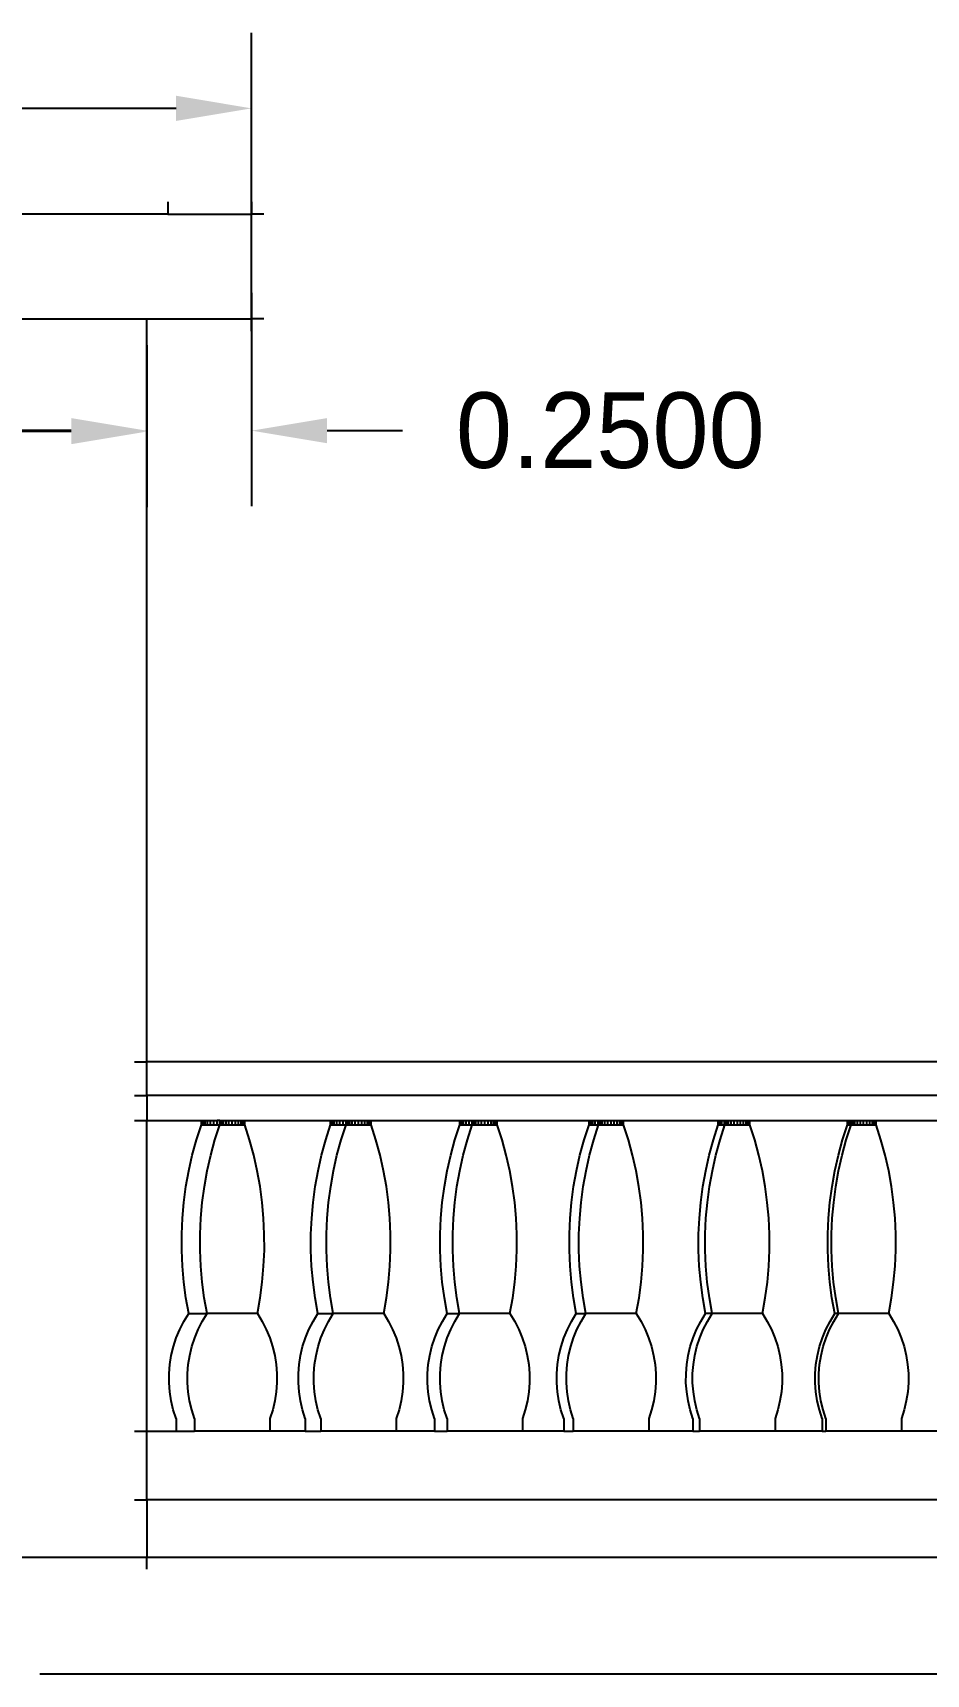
# Model space of a CAD drawing. Header units: metres. Extents: x -5.6 to 5, y -5.6 to 5.4.
# Drawn here: x 0.603 to 2.733, y 1.496 to 5.407 of the extents above; entities that cross this region are included whole.
import ezdxf

# ---------------------------------------------------------------- set-up
doc = ezdxf.new("R2010")
doc.units = ezdxf.units.M

msp = doc.modelspace()

# ---------------------------------------------------------------- linework, layer by layer
for p, q in [((1.125, 4.9125), (1.125, 5.4068)), ((0.945, 5.2268), (-1.34, 5.2268)), ((0.925, 4.975), (-4.625, 4.975)), ((0.925, 5.0042), (0.925, 4.975)), ((0.925, 4.975), (1.125, 4.975)), ((1.125, 5.0042), (1.125, 4.975)), ((1.1542, 4.975), (1.125, 4.975)), ((1.125, 4.725), (1.125, 4.975)), ((1.125, 4.7875), (1.125, 4.2788)), ((-4.575, 4.725), (0.875, 4.725)), ((0.875, 4.725), (1.125, 4.725)), ((0.875, 2.955), (0.875, 4.725)), ((1.1542, 4.725), (1.125, 4.725)), ((1.125, 4.6958), (1.125, 4.725)), ((0.875, 4.6625), (0.875, 4.2788)), ((0.695, 4.4588), (0.515, 4.4588)), ((0.875, 4.4625), (0.875, 4.2766)), ((1.305, 4.4588), (1.485, 4.4588)), ((0.695, 4.4566), (-1.34, 4.4566)), ((0.8458, 2.955), (0.875, 2.955)), ((4.285, 2.955), (0.875, 2.955)), ((0.875, 2.875), (0.875, 2.955)), ((0.8458, 2.875), (0.875, 2.875)), ((4.435, 2.875), (0.875, 2.875)), ((0.875, 2.875), (0.875, 2.815)), ((0.8458, 2.815), (0.875, 2.815)), ((0.875, 2.815), (1.0053, 2.815)), ((0.875, 2.075), (0.875, 2.815)), ((0.9937, 2.7688), (1.0053, 2.805)), ((1.0053, 2.815), (1.0063, 2.815)), ((1.0053, 2.805), (1.0053, 2.815)), ((1.0053, 2.805), (1.0063, 2.805)), ((1.0063, 2.815), (1.0092, 2.815)), ((1.0063, 2.805), (1.0063, 2.815)), ((1.0063, 2.805), (1.0092, 2.805)), ((1.0092, 2.815), (1.014, 2.815)), ((1.0092, 2.805), (1.0092, 2.815)), ((1.0092, 2.805), (1.014, 2.805)), ((1.014, 2.815), (1.0201, 2.815)), ((1.014, 2.805), (1.014, 2.815)), ((1.014, 2.805), (1.0201, 2.805)), ((1.0201, 2.805), (1.0201, 2.815)), ((1.0201, 2.815), (1.0273, 2.815)), ((1.0201, 2.805), (1.0273, 2.805)), ((1.0273, 2.815), (1.035, 2.815)), ((1.0273, 2.805), (1.0273, 2.815)), ((1.0273, 2.805), (1.035, 2.805)), ((1.035, 2.815), (1.0427, 2.815)), ((1.035, 2.805), (1.035, 2.815)), ((1.035, 2.805), (1.0427, 2.805)), ((1.0375, 2.7688), (1.0491, 2.805)), ((1.0427, 2.805), (1.0427, 2.815)), ((1.0491, 2.815), (1.0427, 2.815)), ((1.0427, 2.805), (1.0491, 2.805)), ((1.0491, 2.815), (1.0501, 2.815)), ((1.0491, 2.805), (1.0491, 2.815)), ((1.0491, 2.805), (1.0501, 2.805)), ((1.0501, 2.815), (1.0531, 2.815)), ((1.0501, 2.805), (1.0501, 2.815)), ((1.0501, 2.805), (1.0531, 2.805)), ((1.0531, 2.815), (1.0578, 2.815)), ((1.0531, 2.805), (1.0531, 2.815)), ((1.0531, 2.805), (1.0578, 2.805)), ((1.0578, 2.815), (1.064, 2.815)), ((1.0578, 2.805), (1.0578, 2.815)), ((1.0578, 2.805), (1.064, 2.805)), ((1.064, 2.815), (1.0711, 2.815)), ((1.064, 2.805), (1.064, 2.815)), ((1.064, 2.805), (1.0711, 2.805)), ((1.0711, 2.815), (1.0788, 2.815)), ((1.0711, 2.805), (1.0711, 2.815)), ((1.0711, 2.805), (1.0788, 2.805)), ((1.0788, 2.815), (1.0865, 2.815)), ((1.0788, 2.805), (1.0788, 2.815)), ((1.0788, 2.805), (1.0865, 2.805)), ((1.0865, 2.815), (1.0937, 2.815)), ((1.0865, 2.805), (1.0865, 2.815)), ((1.0865, 2.805), (1.0937, 2.805)), ((1.0937, 2.815), (1.0999, 2.815)), ((1.0937, 2.805), (1.0937, 2.815)), ((1.0937, 2.805), (1.0999, 2.805)), ((1.0999, 2.815), (1.1046, 2.815)), ((1.0999, 2.805), (1.0999, 2.815)), ((1.0999, 2.805), (1.1046, 2.805)), ((1.1046, 2.815), (1.1075, 2.815)), ((1.1046, 2.805), (1.1046, 2.815)), ((1.1046, 2.805), (1.1075, 2.805)), ((1.1075, 2.815), (1.1086, 2.815)), ((1.1075, 2.805), (1.1075, 2.815)), ((1.1075, 2.805), (1.1086, 2.805)), ((1.1086, 2.805), (1.1086, 2.815)), ((1.1086, 2.815), (1.3133, 2.815)), ((1.1201, 2.7688), (1.1086, 2.805)), ((1.3017, 2.7688), (1.3133, 2.805)), ((1.3133, 2.815), (1.3143, 2.815)), ((1.3133, 2.805), (1.3133, 2.815)), ((1.3133, 2.805), (1.3143, 2.805)), ((1.3143, 2.815), (1.3172, 2.815)), ((1.3143, 2.805), (1.3143, 2.815)), ((1.3143, 2.805), (1.3172, 2.805)), ((1.3172, 2.815), (1.322, 2.815)), ((1.3172, 2.805), (1.3172, 2.815)), ((1.3172, 2.805), (1.322, 2.805)), ((1.322, 2.815), (1.3281, 2.815)), ((1.322, 2.805), (1.322, 2.815)), ((1.322, 2.805), (1.3281, 2.805)), ((1.3281, 2.805), (1.3281, 2.815)), ((1.3281, 2.815), (1.3353, 2.815)), ((1.3281, 2.805), (1.3353, 2.805)), ((1.3353, 2.815), (1.343, 2.815)), ((1.3353, 2.805), (1.3353, 2.815)), ((1.3353, 2.805), (1.343, 2.805)), ((1.3385, 2.7688), (1.3501, 2.805)), ((1.343, 2.815), (1.3501, 2.815)), ((1.343, 2.805), (1.343, 2.815)), ((1.343, 2.805), (1.3501, 2.805)), ((1.3501, 2.815), (1.3511, 2.815)), ((1.3501, 2.805), (1.3501, 2.815)), ((1.3501, 2.805), (1.3511, 2.805)), ((1.3511, 2.815), (1.3541, 2.815)), ((1.3511, 2.805), (1.3511, 2.815)), ((1.3511, 2.805), (1.3541, 2.805)), ((1.3541, 2.815), (1.3588, 2.815)), ((1.3541, 2.805), (1.3541, 2.815)), ((1.3541, 2.805), (1.3588, 2.805)), ((1.3588, 2.815), (1.365, 2.815)), ((1.3588, 2.805), (1.3588, 2.815)), ((1.3588, 2.805), (1.365, 2.805)), ((1.365, 2.815), (1.3721, 2.815)), ((1.365, 2.805), (1.365, 2.815)), ((1.365, 2.805), (1.3721, 2.805)), ((1.3721, 2.815), (1.3798, 2.815)), ((1.3721, 2.805), (1.3721, 2.815)), ((1.3721, 2.805), (1.3798, 2.805)), ((1.3798, 2.815), (1.3875, 2.815)), ((1.3798, 2.805), (1.3798, 2.815)), ((1.3798, 2.805), (1.3875, 2.805)), ((1.3875, 2.815), (1.3947, 2.815)), ((1.3875, 2.805), (1.3875, 2.815)), ((1.3875, 2.805), (1.3947, 2.805)), ((1.3947, 2.815), (1.4009, 2.815)), ((1.3947, 2.805), (1.3947, 2.815)), ((1.3947, 2.805), (1.4009, 2.805)), ((1.4009, 2.815), (1.4056, 2.815)), ((1.4009, 2.805), (1.4009, 2.815)), ((1.4009, 2.805), (1.4056, 2.805)), ((1.4056, 2.815), (1.4085, 2.815)), ((1.4056, 2.805), (1.4056, 2.815)), ((1.4056, 2.805), (1.4085, 2.805)), ((1.4085, 2.815), (1.4096, 2.815)), ((1.4085, 2.805), (1.4085, 2.815)), ((1.4085, 2.805), (1.4096, 2.805)), ((1.4096, 2.805), (1.4096, 2.815)), ((1.4096, 2.815), (1.6213, 2.815)), ((1.4211, 2.7688), (1.4096, 2.805)), ((1.6097, 2.7688), (1.6213, 2.805)), ((1.6213, 2.815), (1.6223, 2.815)), ((1.6213, 2.805), (1.6213, 2.815)), ((1.6213, 2.805), (1.6223, 2.805)), ((1.6223, 2.815), (1.6252, 2.815)), ((1.6223, 2.805), (1.6223, 2.815)), ((1.6223, 2.805), (1.6252, 2.805)), ((1.6252, 2.815), (1.63, 2.815)), ((1.6252, 2.805), (1.6252, 2.815)), ((1.6252, 2.805), (1.63, 2.805)), ((1.63, 2.815), (1.6361, 2.815)), ((1.63, 2.805), (1.63, 2.815)), ((1.63, 2.805), (1.6361, 2.805)), ((1.6361, 2.805), (1.6361, 2.815)), ((1.6361, 2.815), (1.6433, 2.815)), ((1.6361, 2.805), (1.6433, 2.805)), ((1.6395, 2.7688), (1.6511, 2.805)), ((1.6433, 2.815), (1.651, 2.815)), ((1.6433, 2.805), (1.6433, 2.815)), ((1.6433, 2.805), (1.651, 2.805)), ((1.651, 2.815), (1.6511, 2.815)), ((1.651, 2.805), (1.651, 2.815)), ((1.651, 2.805), (1.6511, 2.805)), ((1.6511, 2.815), (1.6521, 2.815)), ((1.6511, 2.805), (1.6511, 2.815)), ((1.6511, 2.805), (1.6521, 2.805)), ((1.6521, 2.815), (1.6551, 2.815)), ((1.6521, 2.805), (1.6521, 2.815)), ((1.6521, 2.805), (1.6551, 2.805)), ((1.6551, 2.815), (1.6598, 2.815)), ((1.6551, 2.805), (1.6551, 2.815)), ((1.6551, 2.805), (1.6598, 2.805)), ((1.6598, 2.815), (1.666, 2.815)), ((1.6598, 2.805), (1.6598, 2.815)), ((1.6598, 2.805), (1.666, 2.805)), ((1.666, 2.815), (1.6731, 2.815)), ((1.666, 2.805), (1.666, 2.815)), ((1.666, 2.805), (1.6731, 2.805)), ((1.6731, 2.815), (1.6808, 2.815)), ((1.6731, 2.805), (1.6731, 2.815)), ((1.6731, 2.805), (1.6808, 2.805)), ((1.6808, 2.815), (1.6885, 2.815)), ((1.6808, 2.805), (1.6808, 2.815)), ((1.6808, 2.805), (1.6885, 2.805)), ((1.6885, 2.815), (1.6957, 2.815)), ((1.6885, 2.805), (1.6885, 2.815)), ((1.6885, 2.805), (1.6957, 2.805)), ((1.6957, 2.815), (1.7019, 2.815)), ((1.6957, 2.805), (1.6957, 2.815)), ((1.6957, 2.805), (1.7019, 2.805)), ((1.7019, 2.815), (1.7066, 2.815)), ((1.7019, 2.805), (1.7019, 2.815)), ((1.7019, 2.805), (1.7066, 2.805)), ((1.7066, 2.815), (1.7095, 2.815)), ((1.7066, 2.805), (1.7066, 2.815)), ((1.7066, 2.805), (1.7095, 2.805)), ((1.7095, 2.815), (1.7106, 2.815)), ((1.7095, 2.805), (1.7095, 2.815)), ((1.7095, 2.805), (1.7106, 2.805)), ((1.7106, 2.805), (1.7106, 2.815)), ((1.7106, 2.815), (1.9293, 2.815)), ((1.7221, 2.7688), (1.7106, 2.805)), ((1.9177, 2.7688), (1.9293, 2.805)), ((1.9293, 2.815), (1.9303, 2.815)), ((1.9293, 2.805), (1.9293, 2.815)), ((1.9293, 2.805), (1.9303, 2.805)), ((1.9303, 2.815), (1.9332, 2.815)), ((1.9303, 2.805), (1.9303, 2.815)), ((1.9303, 2.805), (1.9332, 2.805)), ((1.9332, 2.815), (1.938, 2.815)), ((1.9332, 2.805), (1.9332, 2.815)), ((1.9332, 2.805), (1.938, 2.805)), ((1.938, 2.815), (1.9441, 2.815)), ((1.938, 2.805), (1.938, 2.815)), ((1.938, 2.805), (1.9441, 2.805)), ((1.9405, 2.7688), (1.9521, 2.805)), ((1.9441, 2.805), (1.9441, 2.815)), ((1.9441, 2.815), (1.9513, 2.815)), ((1.9441, 2.805), (1.9513, 2.805)), ((1.9513, 2.815), (1.9521, 2.815)), ((1.9513, 2.805), (1.9513, 2.815)), ((1.9513, 2.805), (1.9521, 2.805)), ((1.9521, 2.815), (1.9531, 2.815)), ((1.9521, 2.805), (1.9521, 2.815)), ((1.9521, 2.805), (1.9531, 2.805)), ((1.9531, 2.815), (1.9561, 2.815)), ((1.9531, 2.805), (1.9531, 2.815)), ((1.9531, 2.805), (1.9561, 2.805)), ((1.9561, 2.815), (1.9608, 2.815)), ((1.9561, 2.805), (1.9561, 2.815)), ((1.9561, 2.805), (1.9608, 2.805)), ((1.9608, 2.815), (1.967, 2.815)), ((1.9608, 2.805), (1.9608, 2.815)), ((1.9608, 2.805), (1.967, 2.805)), ((1.967, 2.815), (1.9741, 2.815)), ((1.967, 2.805), (1.967, 2.815)), ((1.967, 2.805), (1.9741, 2.805)), ((1.9741, 2.815), (1.9818, 2.815)), ((1.9741, 2.805), (1.9741, 2.815)), ((1.9741, 2.805), (1.9818, 2.805)), ((1.9818, 2.815), (1.9895, 2.815)), ((1.9818, 2.805), (1.9818, 2.815)), ((1.9818, 2.805), (1.9895, 2.805)), ((1.9895, 2.815), (1.9967, 2.815)), ((1.9895, 2.805), (1.9895, 2.815)), ((1.9895, 2.805), (1.9967, 2.805)), ((1.9967, 2.815), (2.0029, 2.815)), ((1.9967, 2.805), (1.9967, 2.815)), ((1.9967, 2.805), (2.0029, 2.805)), ((2.0029, 2.815), (2.0076, 2.815)), ((2.0029, 2.805), (2.0029, 2.815)), ((2.0029, 2.805), (2.0076, 2.805)), ((2.0076, 2.815), (2.0105, 2.815)), ((2.0076, 2.805), (2.0076, 2.815)), ((2.0076, 2.805), (2.0105, 2.805)), ((2.0105, 2.815), (2.0116, 2.815)), ((2.0105, 2.805), (2.0105, 2.815)), ((2.0105, 2.805), (2.0116, 2.805)), ((2.0116, 2.805), (2.0116, 2.815)), ((2.0116, 2.815), (2.2373, 2.815)), ((2.0231, 2.7688), (2.0116, 2.805)), ((2.2257, 2.7688), (2.2373, 2.805)), ((2.2373, 2.815), (2.2383, 2.815)), ((2.2373, 2.805), (2.2373, 2.815)), ((2.2373, 2.805), (2.2383, 2.805)), ((2.2383, 2.815), (2.2412, 2.815)), ((2.2383, 2.805), (2.2383, 2.815)), ((2.2383, 2.805), (2.2412, 2.805)), ((2.2412, 2.815), (2.246, 2.815)), ((2.2412, 2.805), (2.2412, 2.815)), ((2.2412, 2.805), (2.246, 2.805)), ((2.2415, 2.7688), (2.2531, 2.805)), ((2.246, 2.815), (2.2521, 2.815)), ((2.246, 2.805), (2.246, 2.815)), ((2.246, 2.805), (2.2521, 2.805)), ((2.2521, 2.815), (2.2531, 2.815)), ((2.2521, 2.805), (2.2521, 2.815)), ((2.2521, 2.805), (2.2531, 2.805)), ((2.2531, 2.815), (2.2541, 2.815)), ((2.2531, 2.805), (2.2531, 2.815)), ((2.2531, 2.805), (2.2541, 2.805)), ((2.2541, 2.815), (2.2571, 2.815)), ((2.2541, 2.805), (2.2541, 2.815)), ((2.2541, 2.805), (2.2571, 2.805)), ((2.2571, 2.815), (2.2618, 2.815)), ((2.2571, 2.805), (2.2571, 2.815)), ((2.2571, 2.805), (2.2618, 2.805)), ((2.2618, 2.815), (2.268, 2.815)), ((2.2618, 2.805), (2.2618, 2.815)), ((2.2618, 2.805), (2.268, 2.805)), ((2.268, 2.815), (2.2751, 2.815)), ((2.268, 2.805), (2.268, 2.815)), ((2.268, 2.805), (2.2751, 2.805)), ((2.2751, 2.815), (2.2828, 2.815)), ((2.2751, 2.805), (2.2751, 2.815)), ((2.2751, 2.805), (2.2828, 2.805)), ((2.2828, 2.815), (2.2905, 2.815)), ((2.2828, 2.805), (2.2828, 2.815)), ((2.2828, 2.805), (2.2905, 2.805)), ((2.2905, 2.815), (2.2977, 2.815)), ((2.2905, 2.805), (2.2905, 2.815)), ((2.2905, 2.805), (2.2977, 2.805)), ((2.2977, 2.815), (2.3039, 2.815)), ((2.2977, 2.805), (2.2977, 2.815)), ((2.2977, 2.805), (2.3039, 2.805)), ((2.3039, 2.815), (2.3086, 2.815)), ((2.3039, 2.805), (2.3039, 2.815)), ((2.3039, 2.805), (2.3086, 2.805)), ((2.3086, 2.815), (2.3115, 2.815)), ((2.3086, 2.805), (2.3086, 2.815)), ((2.3086, 2.805), (2.3115, 2.805)), ((2.3115, 2.815), (2.3126, 2.815)), ((2.3115, 2.805), (2.3115, 2.815)), ((2.3115, 2.805), (2.3126, 2.805)), ((2.3126, 2.805), (2.3126, 2.815)), ((2.3126, 2.815), (2.5453, 2.815)), ((2.3241, 2.7688), (2.3126, 2.805)), ((2.5337, 2.7688), (2.5453, 2.805)), ((2.5425, 2.7688), (2.5541, 2.805)), ((2.5453, 2.815), (2.5463, 2.815)), ((2.5453, 2.805), (2.5453, 2.815)), ((2.5453, 2.805), (2.5463, 2.805)), ((2.5463, 2.815), (2.5492, 2.815)), ((2.5463, 2.805), (2.5463, 2.815)), ((2.5463, 2.805), (2.5492, 2.805)), ((2.5492, 2.815), (2.554, 2.815)), ((2.5492, 2.805), (2.5492, 2.815)), ((2.5492, 2.805), (2.554, 2.805)), ((2.554, 2.815), (2.5541, 2.815)), ((2.554, 2.805), (2.554, 2.815)), ((2.554, 2.805), (2.5541, 2.805)), ((2.5541, 2.815), (2.5551, 2.815)), ((2.5541, 2.805), (2.5541, 2.815)), ((2.5541, 2.805), (2.5551, 2.805)), ((2.5551, 2.815), (2.5581, 2.815)), ((2.5551, 2.805), (2.5551, 2.815)), ((2.5551, 2.805), (2.5581, 2.805)), ((2.5581, 2.815), (2.5628, 2.815)), ((2.5581, 2.805), (2.5581, 2.815)), ((2.5581, 2.805), (2.5628, 2.805)), ((2.5628, 2.815), (2.569, 2.815)), ((2.5628, 2.805), (2.5628, 2.815)), ((2.5628, 2.805), (2.569, 2.805)), ((2.569, 2.815), (2.5761, 2.815)), ((2.569, 2.805), (2.569, 2.815)), ((2.569, 2.805), (2.5761, 2.805)), ((2.5761, 2.815), (2.5838, 2.815)), ((2.5761, 2.805), (2.5761, 2.815)), ((2.5761, 2.805), (2.5838, 2.805)), ((2.5838, 2.815), (2.5915, 2.815)), ((2.5838, 2.805), (2.5838, 2.815)), ((2.5838, 2.805), (2.5915, 2.805)), ((2.5915, 2.815), (2.5987, 2.815)), ((2.5915, 2.805), (2.5915, 2.815)), ((2.5915, 2.805), (2.5987, 2.805)), ((2.5987, 2.815), (2.6049, 2.815)), ((2.5987, 2.805), (2.5987, 2.815)), ((2.5987, 2.805), (2.6049, 2.805)), ((2.6049, 2.815), (2.6096, 2.815)), ((2.6049, 2.805), (2.6049, 2.815)), ((2.6049, 2.805), (2.6096, 2.805)), ((2.6096, 2.815), (2.6125, 2.815)), ((2.6096, 2.805), (2.6096, 2.815)), ((2.6096, 2.805), (2.6125, 2.805)), ((2.6125, 2.815), (2.6136, 2.815)), ((2.6125, 2.805), (2.6125, 2.815)), ((2.6125, 2.805), (2.6136, 2.805)), ((2.6136, 2.805), (2.6136, 2.815)), ((2.6136, 2.815), (2.8533, 2.815)), ((2.6251, 2.7688), (2.6136, 2.805)), ((0.9837, 2.7321), (0.9937, 2.7688)), ((1.0275, 2.7321), (1.0375, 2.7688)), ((1.1301, 2.7321), (1.1201, 2.7688)), ((1.2917, 2.7321), (1.3017, 2.7688)), ((1.3285, 2.7321), (1.3385, 2.7688)), ((1.4311, 2.7321), (1.4211, 2.7688)), ((1.5997, 2.7321), (1.6097, 2.7688)), ((1.6295, 2.7321), (1.6395, 2.7688)), ((1.7321, 2.7321), (1.7221, 2.7688)), ((1.9077, 2.7321), (1.9177, 2.7688)), ((1.9305, 2.7321), (1.9405, 2.7688)), ((2.0331, 2.7321), (2.0231, 2.7688)), ((2.2157, 2.7321), (2.2257, 2.7688)), ((2.2315, 2.7321), (2.2415, 2.7688)), ((2.3341, 2.7321), (2.3241, 2.7688)), ((2.5237, 2.7321), (2.5337, 2.7688)), ((2.5325, 2.7321), (2.5425, 2.7688)), ((2.6351, 2.7321), (2.6251, 2.7688)), ((0.9753, 2.695), (0.9837, 2.7321)), ((1.0192, 2.695), (1.0275, 2.7321)), ((1.1385, 2.695), (1.1301, 2.7321)), ((1.2833, 2.695), (1.2917, 2.7321)), ((1.3202, 2.695), (1.3285, 2.7321)), ((1.4395, 2.695), (1.4311, 2.7321)), ((1.5913, 2.695), (1.5997, 2.7321)), ((1.6212, 2.695), (1.6295, 2.7321)), ((1.7405, 2.695), (1.7321, 2.7321)), ((1.8993, 2.695), (1.9077, 2.7321)), ((1.9222, 2.695), (1.9305, 2.7321)), ((2.0415, 2.695), (2.0331, 2.7321)), ((2.2073, 2.695), (2.2157, 2.7321)), ((2.2232, 2.695), (2.2315, 2.7321)), ((2.3425, 2.695), (2.3341, 2.7321)), ((2.5153, 2.695), (2.5237, 2.7321)), ((2.5242, 2.695), (2.5325, 2.7321)), ((2.6435, 2.695), (2.6351, 2.7321)), ((0.9686, 2.6576), (0.9753, 2.695)), ((1.0125, 2.6576), (1.0192, 2.695)), ((1.1452, 2.6576), (1.1385, 2.695)), ((1.2766, 2.6576), (1.2833, 2.695)), ((1.3135, 2.6576), (1.3202, 2.695)), ((1.4462, 2.6576), (1.4395, 2.695)), ((1.5846, 2.6576), (1.5913, 2.695)), ((1.6145, 2.6576), (1.6212, 2.695)), ((1.7472, 2.6576), (1.7405, 2.695)), ((1.8926, 2.6576), (1.8993, 2.695)), ((1.9155, 2.6576), (1.9222, 2.695)), ((2.0482, 2.6576), (2.0415, 2.695)), ((2.2006, 2.6576), (2.2073, 2.695)), ((2.2165, 2.6576), (2.2232, 2.695)), ((2.3492, 2.6576), (2.3425, 2.695)), ((2.5086, 2.6576), (2.5153, 2.695)), ((2.5175, 2.6576), (2.5242, 2.695)), ((2.6502, 2.6576), (2.6435, 2.695)), ((0.9636, 2.6199), (0.9686, 2.6576)), ((1.0074, 2.6199), (1.0125, 2.6576)), ((1.1502, 2.6199), (1.1452, 2.6576)), ((1.2716, 2.6199), (1.2766, 2.6576)), ((1.3084, 2.6199), (1.3135, 2.6576)), ((1.4512, 2.6199), (1.4462, 2.6576)), ((1.5796, 2.6199), (1.5846, 2.6576)), ((1.6094, 2.6199), (1.6145, 2.6576)), ((1.7522, 2.6199), (1.7472, 2.6576)), ((1.8876, 2.6199), (1.8926, 2.6576)), ((1.9104, 2.6199), (1.9155, 2.6576)), ((2.0532, 2.6199), (2.0482, 2.6576)), ((2.1956, 2.6199), (2.2006, 2.6576)), ((2.2114, 2.6199), (2.2165, 2.6576)), ((2.3542, 2.6199), (2.3492, 2.6576)), ((2.5036, 2.6199), (2.5086, 2.6576)), ((2.5124, 2.6199), (2.5175, 2.6576)), ((2.6552, 2.6199), (2.6502, 2.6576)), ((0.9585, 2.544), (0.9602, 2.582)), ((0.9602, 2.582), (0.9636, 2.6199)), ((1.0023, 2.544), (1.004, 2.582)), ((1.004, 2.582), (1.0074, 2.6199)), ((1.1536, 2.582), (1.1502, 2.6199)), ((1.1553, 2.544), (1.1536, 2.582)), ((1.2665, 2.544), (1.2682, 2.582)), ((1.2682, 2.582), (1.2716, 2.6199)), ((1.3033, 2.544), (1.305, 2.582)), ((1.305, 2.582), (1.3084, 2.6199)), ((1.4546, 2.582), (1.4512, 2.6199)), ((1.4563, 2.544), (1.4546, 2.582)), ((1.5745, 2.544), (1.5762, 2.582)), ((1.5762, 2.582), (1.5796, 2.6199)), ((1.6043, 2.544), (1.606, 2.582)), ((1.606, 2.582), (1.6094, 2.6199)), ((1.7556, 2.582), (1.7522, 2.6199)), ((1.7573, 2.544), (1.7556, 2.582)), ((1.8825, 2.544), (1.8842, 2.582)), ((1.8842, 2.582), (1.8876, 2.6199)), ((1.9053, 2.544), (1.907, 2.582)), ((1.907, 2.582), (1.9104, 2.6199)), ((2.0566, 2.582), (2.0532, 2.6199)), ((2.0583, 2.544), (2.0566, 2.582)), ((2.1905, 2.544), (2.1922, 2.582)), ((2.1922, 2.582), (2.1956, 2.6199)), ((2.2063, 2.544), (2.208, 2.582)), ((2.208, 2.582), (2.2114, 2.6199)), ((2.3576, 2.582), (2.3542, 2.6199)), ((2.3593, 2.544), (2.3576, 2.582)), ((2.4985, 2.544), (2.5002, 2.582)), ((2.5002, 2.582), (2.5036, 2.6199)), ((2.5073, 2.544), (2.509, 2.582)), ((2.509, 2.582), (2.5124, 2.6199)), ((2.6586, 2.582), (2.6552, 2.6199)), ((2.6603, 2.544), (2.6586, 2.582)), ((0.9584, 2.506), (0.9585, 2.544)), ((1.0023, 2.506), (1.0023, 2.544)), ((1.1554, 2.506), (1.1553, 2.544)), ((1.2664, 2.506), (1.2665, 2.544)), ((1.3033, 2.506), (1.3033, 2.544)), ((1.4564, 2.506), (1.4563, 2.544)), ((1.5744, 2.506), (1.5745, 2.544)), ((1.6043, 2.506), (1.6043, 2.544)), ((1.7574, 2.506), (1.7573, 2.544)), ((1.8824, 2.506), (1.8825, 2.544)), ((1.9053, 2.506), (1.9053, 2.544)), ((2.0584, 2.506), (2.0583, 2.544)), ((2.1904, 2.506), (2.1905, 2.544)), ((2.2063, 2.506), (2.2063, 2.544)), ((2.3594, 2.506), (2.3593, 2.544)), ((2.4984, 2.506), (2.4985, 2.544)), ((2.5073, 2.506), (2.5073, 2.544)), ((2.6604, 2.506), (2.6603, 2.544)), ((0.9601, 2.468), (0.9584, 2.506)), ((1.0039, 2.468), (1.0023, 2.506)), ((1.1537, 2.468), (1.1554, 2.506)), ((1.2681, 2.468), (1.2664, 2.506)), ((1.3049, 2.468), (1.3033, 2.506)), ((1.4547, 2.468), (1.4564, 2.506)), ((1.5761, 2.468), (1.5744, 2.506)), ((1.6059, 2.468), (1.6043, 2.506)), ((1.7557, 2.468), (1.7574, 2.506)), ((1.8841, 2.468), (1.8824, 2.506)), ((1.9069, 2.468), (1.9053, 2.506)), ((2.0567, 2.468), (2.0584, 2.506)), ((2.1921, 2.468), (2.1904, 2.506)), ((2.2079, 2.468), (2.2063, 2.506)), ((2.3577, 2.468), (2.3594, 2.506)), ((2.5001, 2.468), (2.4984, 2.506)), ((2.5089, 2.468), (2.5073, 2.506)), ((2.6587, 2.468), (2.6604, 2.506)), ((0.9634, 2.4301), (0.9601, 2.468)), ((1.0072, 2.4301), (1.0039, 2.468)), ((1.1504, 2.4301), (1.1537, 2.468)), ((1.2714, 2.4301), (1.2681, 2.468)), ((1.3082, 2.4301), (1.3049, 2.468)), ((1.4514, 2.4301), (1.4547, 2.468)), ((1.5794, 2.4301), (1.5761, 2.468)), ((1.6092, 2.4301), (1.6059, 2.468)), ((1.7524, 2.4301), (1.7557, 2.468)), ((1.8874, 2.4301), (1.8841, 2.468)), ((1.9102, 2.4301), (1.9069, 2.468)), ((2.0534, 2.4301), (2.0567, 2.468)), ((2.1954, 2.4301), (2.1921, 2.468)), ((2.2112, 2.4301), (2.2079, 2.468)), ((2.3544, 2.4301), (2.3577, 2.468)), ((2.5034, 2.4301), (2.5001, 2.468)), ((2.5122, 2.4301), (2.5089, 2.468)), ((2.6554, 2.4301), (2.6587, 2.468)), ((0.9684, 2.3924), (0.9634, 2.4301)), ((1.0122, 2.3924), (1.0072, 2.4301)), ((1.1455, 2.3924), (1.1504, 2.4301)), ((1.2764, 2.3924), (1.2714, 2.4301)), ((1.3132, 2.3924), (1.3082, 2.4301)), ((1.4465, 2.3924), (1.4514, 2.4301)), ((1.5844, 2.3924), (1.5794, 2.4301)), ((1.6142, 2.3924), (1.6092, 2.4301)), ((1.7475, 2.3924), (1.7524, 2.4301)), ((1.8924, 2.3924), (1.8874, 2.4301)), ((1.9152, 2.3924), (1.9102, 2.4301)), ((2.0485, 2.3924), (2.0534, 2.4301)), ((2.2004, 2.3924), (2.1954, 2.4301)), ((2.2162, 2.3924), (2.2112, 2.4301)), ((2.3495, 2.3924), (2.3544, 2.4301)), ((2.5084, 2.3924), (2.5034, 2.4301)), ((2.5172, 2.3924), (2.5122, 2.4301)), ((2.6505, 2.3924), (2.6554, 2.4301)), ((0.975, 2.355), (0.9684, 2.3924)), ((1.0188, 2.355), (1.0122, 2.3924)), ((1.1388, 2.355), (1.1455, 2.3924)), ((1.283, 2.355), (1.2764, 2.3924)), ((1.3198, 2.355), (1.3132, 2.3924)), ((1.4398, 2.355), (1.4465, 2.3924)), ((1.591, 2.355), (1.5844, 2.3924)), ((1.6208, 2.355), (1.6142, 2.3924)), ((1.7408, 2.355), (1.7475, 2.3924)), ((1.899, 2.355), (1.8924, 2.3924)), ((1.9218, 2.355), (1.9152, 2.3924)), ((2.0418, 2.355), (2.0485, 2.3924)), ((2.207, 2.355), (2.2004, 2.3924)), ((2.2228, 2.355), (2.2162, 2.3924)), ((2.3428, 2.355), (2.3495, 2.3924)), ((2.515, 2.355), (2.5084, 2.3924)), ((2.5238, 2.355), (2.5172, 2.3924)), ((2.6438, 2.355), (2.6505, 2.3924)), ((0.9637, 2.3364), (0.975, 2.355)), ((0.975, 2.355), (1.0188, 2.355)), ((1.0075, 2.3364), (1.0188, 2.355)), ((1.1388, 2.355), (1.0188, 2.355)), ((1.1388, 2.355), (1.1502, 2.3364)), ((1.2717, 2.3364), (1.283, 2.355)), ((1.283, 2.355), (1.3198, 2.355)), ((1.3085, 2.3364), (1.3198, 2.355)), ((1.4398, 2.355), (1.3198, 2.355)), ((1.4398, 2.355), (1.4512, 2.3364)), ((1.5797, 2.3364), (1.591, 2.355)), ((1.591, 2.355), (1.6208, 2.355)), ((1.6095, 2.3364), (1.6208, 2.355)), ((1.7408, 2.355), (1.6208, 2.355)), ((1.7408, 2.355), (1.7522, 2.3364)), ((1.8877, 2.3364), (1.899, 2.355)), ((1.899, 2.355), (1.9218, 2.355)), ((1.9105, 2.3364), (1.9218, 2.355)), ((2.0418, 2.355), (1.9218, 2.355)), ((2.0418, 2.355), (2.0532, 2.3364)), ((2.1957, 2.3364), (2.207, 2.355)), ((2.2228, 2.355), (2.207, 2.355)), ((2.2115, 2.3364), (2.2228, 2.355)), ((2.3428, 2.355), (2.2228, 2.355)), ((2.3428, 2.355), (2.3542, 2.3364)), ((2.5037, 2.3364), (2.515, 2.355)), ((2.5125, 2.3364), (2.5238, 2.355)), ((2.5238, 2.355), (2.515, 2.355)), ((2.6438, 2.355), (2.5238, 2.355)), ((2.6438, 2.355), (2.6552, 2.3364)), ((0.9455, 2.2969), (0.9538, 2.317)), ((0.9538, 2.317), (0.9637, 2.3364)), ((0.9893, 2.2969), (0.9976, 2.317)), ((0.9976, 2.317), (1.0075, 2.3364)), ((1.1502, 2.3364), (1.16, 2.317)), ((1.16, 2.317), (1.1683, 2.2969)), ((1.2535, 2.2969), (1.2618, 2.317)), ((1.2618, 2.317), (1.2717, 2.3364)), ((1.2903, 2.2969), (1.2986, 2.317)), ((1.2986, 2.317), (1.3085, 2.3364)), ((1.4512, 2.3364), (1.461, 2.317)), ((1.461, 2.317), (1.4693, 2.2969)), ((1.5615, 2.2969), (1.5698, 2.317)), ((1.5698, 2.317), (1.5797, 2.3364)), ((1.5913, 2.2969), (1.5996, 2.317)), ((1.5996, 2.317), (1.6095, 2.3364)), ((1.7522, 2.3364), (1.762, 2.317)), ((1.762, 2.317), (1.7703, 2.2969)), ((1.8695, 2.2969), (1.8778, 2.317)), ((1.8778, 2.317), (1.8877, 2.3364)), ((1.8923, 2.2969), (1.9006, 2.317)), ((1.9006, 2.317), (1.9105, 2.3364)), ((2.0532, 2.3364), (2.063, 2.317)), ((2.063, 2.317), (2.0713, 2.2969)), ((2.1775, 2.2969), (2.1858, 2.317)), ((2.1858, 2.317), (2.1957, 2.3364)), ((2.1933, 2.2969), (2.2016, 2.317)), ((2.2016, 2.317), (2.2115, 2.3364)), ((2.3542, 2.3364), (2.364, 2.317)), ((2.364, 2.317), (2.3723, 2.2969)), ((2.4855, 2.2969), (2.4938, 2.317)), ((2.4938, 2.317), (2.5037, 2.3364)), ((2.4943, 2.2969), (2.5026, 2.317)), ((2.5026, 2.317), (2.5125, 2.3364)), ((2.6552, 2.3364), (2.665, 2.317)), ((2.665, 2.317), (2.6733, 2.2969)), ((0.9336, 2.2551), (0.9387, 2.2762)), ((0.9387, 2.2762), (0.9455, 2.2969)), ((0.9775, 2.2551), (0.9826, 2.2762)), ((0.9826, 2.2762), (0.9893, 2.2969)), ((1.1683, 2.2969), (1.1751, 2.2762)), ((1.1751, 2.2762), (1.1802, 2.2551)), ((1.2416, 2.2551), (1.2467, 2.2762)), ((1.2467, 2.2762), (1.2535, 2.2969)), ((1.2785, 2.2551), (1.2836, 2.2762)), ((1.2836, 2.2762), (1.2903, 2.2969)), ((1.4693, 2.2969), (1.4761, 2.2762)), ((1.4761, 2.2762), (1.4812, 2.2551)), ((1.5496, 2.2551), (1.5547, 2.2762)), ((1.5547, 2.2762), (1.5615, 2.2969)), ((1.5795, 2.2551), (1.5846, 2.2762)), ((1.5846, 2.2762), (1.5913, 2.2969)), ((1.7703, 2.2969), (1.7771, 2.2762)), ((1.7771, 2.2762), (1.7822, 2.2551)), ((1.8576, 2.2551), (1.8627, 2.2762)), ((1.8627, 2.2762), (1.8695, 2.2969)), ((1.8805, 2.2551), (1.8856, 2.2762)), ((1.8856, 2.2762), (1.8923, 2.2969)), ((2.0713, 2.2969), (2.0781, 2.2762)), ((2.0781, 2.2762), (2.0832, 2.2551)), ((2.1656, 2.2551), (2.1707, 2.2762)), ((2.1707, 2.2762), (2.1775, 2.2969)), ((2.1815, 2.2551), (2.1866, 2.2762)), ((2.1866, 2.2762), (2.1933, 2.2969)), ((2.3723, 2.2969), (2.3791, 2.2762)), ((2.3791, 2.2762), (2.3842, 2.2551)), ((2.4736, 2.2551), (2.4787, 2.2762)), ((2.4787, 2.2762), (2.4855, 2.2969)), ((2.4825, 2.2551), (2.4876, 2.2762)), ((2.4876, 2.2762), (2.4943, 2.2969)), ((2.6733, 2.2969), (2.6801, 2.2762)), ((2.6801, 2.2762), (2.6852, 2.2551)), ((0.9285, 2.2119), (0.9302, 2.2336)), ((0.9302, 2.2336), (0.9336, 2.2551)), ((0.9723, 2.2119), (0.974, 2.2336)), ((0.974, 2.2336), (0.9775, 2.2551)), ((1.1802, 2.2551), (1.1836, 2.2336)), ((1.1836, 2.2336), (1.1854, 2.2119)), ((1.2365, 2.2119), (1.2382, 2.2336)), ((1.2382, 2.2336), (1.2416, 2.2551)), ((1.2733, 2.2119), (1.275, 2.2336)), ((1.275, 2.2336), (1.2785, 2.2551)), ((1.4812, 2.2551), (1.4846, 2.2336)), ((1.4846, 2.2336), (1.4864, 2.2119)), ((1.5445, 2.2119), (1.5462, 2.2336)), ((1.5462, 2.2336), (1.5496, 2.2551)), ((1.5743, 2.2119), (1.576, 2.2336)), ((1.576, 2.2336), (1.5795, 2.2551)), ((1.7822, 2.2551), (1.7856, 2.2336)), ((1.7856, 2.2336), (1.7874, 2.2119)), ((1.8525, 2.2119), (1.8542, 2.2336)), ((1.8542, 2.2336), (1.8576, 2.2551)), ((1.8753, 2.2119), (1.877, 2.2336)), ((1.877, 2.2336), (1.8805, 2.2551)), ((2.0832, 2.2551), (2.0866, 2.2336)), ((2.0866, 2.2336), (2.0884, 2.2119)), ((2.1605, 2.2119), (2.1622, 2.2336)), ((2.1622, 2.2336), (2.1656, 2.2551)), ((2.1763, 2.2119), (2.178, 2.2336)), ((2.178, 2.2336), (2.1815, 2.2551)), ((2.3842, 2.2551), (2.3876, 2.2336)), ((2.3876, 2.2336), (2.3894, 2.2119)), ((2.4685, 2.2119), (2.4702, 2.2336)), ((2.4702, 2.2336), (2.4736, 2.2551)), ((2.4773, 2.2119), (2.479, 2.2336)), ((2.479, 2.2336), (2.4825, 2.2551)), ((2.6852, 2.2551), (2.6886, 2.2336)), ((2.6886, 2.2336), (2.6904, 2.2119)), ((0.9284, 2.1901), (0.9285, 2.2119)), ((0.9722, 2.1901), (0.9723, 2.2119)), ((1.1854, 2.2119), (1.1854, 2.1901)), ((1.2364, 2.1901), (1.2365, 2.2119)), ((1.2732, 2.1901), (1.2733, 2.2119)), ((1.4864, 2.2119), (1.4864, 2.1901)), ((1.5444, 2.1901), (1.5445, 2.2119)), ((1.5742, 2.1901), (1.5743, 2.2119)), ((1.7874, 2.2119), (1.7874, 2.1901)), ((1.8524, 2.1901), (1.8525, 2.2119)), ((1.8752, 2.1901), (1.8753, 2.2119)), ((2.0884, 2.2119), (2.0884, 2.1901)), ((2.1604, 2.1901), (2.1605, 2.2119)), ((2.1762, 2.1901), (2.1763, 2.2119)), ((2.3894, 2.2119), (2.3894, 2.1901)), ((2.4684, 2.1901), (2.4685, 2.2119)), ((2.4772, 2.1901), (2.4773, 2.2119)), ((2.6904, 2.2119), (2.6904, 2.1901)), ((0.9301, 2.1684), (0.9284, 2.1901)), ((0.9334, 2.1469), (0.9301, 2.1684)), ((0.9739, 2.1684), (0.9722, 2.1901)), ((0.9772, 2.1469), (0.9739, 2.1684)), ((1.1838, 2.1684), (1.1804, 2.1469)), ((1.1854, 2.1901), (1.1838, 2.1684)), ((1.2381, 2.1684), (1.2364, 2.1901)), ((1.2414, 2.1469), (1.2381, 2.1684)), ((1.2749, 2.1684), (1.2732, 2.1901)), ((1.2782, 2.1469), (1.2749, 2.1684)), ((1.4848, 2.1684), (1.4814, 2.1469)), ((1.4864, 2.1901), (1.4848, 2.1684)), ((1.5461, 2.1684), (1.5444, 2.1901)), ((1.5494, 2.1469), (1.5461, 2.1684)), ((1.5759, 2.1684), (1.5742, 2.1901)), ((1.5792, 2.1469), (1.5759, 2.1684)), ((1.7858, 2.1684), (1.7824, 2.1469)), ((1.7874, 2.1901), (1.7858, 2.1684)), ((1.8541, 2.1684), (1.8524, 2.1901)), ((1.8574, 2.1469), (1.8541, 2.1684)), ((1.8769, 2.1684), (1.8752, 2.1901)), ((1.8802, 2.1469), (1.8769, 2.1684)), ((2.0868, 2.1684), (2.0834, 2.1469)), ((2.0884, 2.1901), (2.0868, 2.1684)), ((2.1621, 2.1684), (2.1604, 2.1901)), ((2.1654, 2.1469), (2.1621, 2.1684)), ((2.1779, 2.1684), (2.1762, 2.1901)), ((2.1812, 2.1469), (2.1779, 2.1684)), ((2.3878, 2.1684), (2.3844, 2.1469)), ((2.3894, 2.1901), (2.3878, 2.1684)), ((2.4701, 2.1684), (2.4684, 2.1901)), ((2.4734, 2.1469), (2.4701, 2.1684)), ((2.4789, 2.1684), (2.4772, 2.1901)), ((2.4822, 2.1469), (2.4789, 2.1684)), ((2.6888, 2.1684), (2.6854, 2.1469)), ((2.6904, 2.1901), (2.6888, 2.1684)), ((0.9384, 2.1257), (0.9334, 2.1469)), ((0.945, 2.105), (0.9384, 2.1257)), ((0.9822, 2.1257), (0.9772, 2.1469)), ((0.9888, 2.105), (0.9822, 2.1257)), ((1.1754, 2.1257), (1.1688, 2.105)), ((1.1804, 2.1469), (1.1754, 2.1257)), ((1.2464, 2.1257), (1.2414, 2.1469)), ((1.253, 2.105), (1.2464, 2.1257)), ((1.2832, 2.1257), (1.2782, 2.1469)), ((1.2898, 2.105), (1.2832, 2.1257)), ((1.4764, 2.1257), (1.4698, 2.105)), ((1.4814, 2.1469), (1.4764, 2.1257)), ((1.5544, 2.1257), (1.5494, 2.1469)), ((1.561, 2.105), (1.5544, 2.1257)), ((1.5842, 2.1257), (1.5792, 2.1469)), ((1.5908, 2.105), (1.5842, 2.1257)), ((1.7774, 2.1257), (1.7708, 2.105)), ((1.7824, 2.1469), (1.7774, 2.1257)), ((1.8624, 2.1257), (1.8574, 2.1469)), ((1.869, 2.105), (1.8624, 2.1257)), ((1.8852, 2.1257), (1.8802, 2.1469)), ((1.8918, 2.105), (1.8852, 2.1257)), ((2.0784, 2.1257), (2.0718, 2.105)), ((2.0834, 2.1469), (2.0784, 2.1257)), ((2.1704, 2.1257), (2.1654, 2.1469)), ((2.177, 2.105), (2.1704, 2.1257)), ((2.1862, 2.1257), (2.1812, 2.1469)), ((2.1928, 2.105), (2.1862, 2.1257)), ((2.3794, 2.1257), (2.3728, 2.105)), ((2.3844, 2.1469), (2.3794, 2.1257)), ((2.4784, 2.1257), (2.4734, 2.1469)), ((2.485, 2.105), (2.4784, 2.1257)), ((2.4872, 2.1257), (2.4822, 2.1469)), ((2.4938, 2.105), (2.4872, 2.1257)), ((2.6804, 2.1257), (2.6738, 2.105)), ((2.6854, 2.1469), (2.6804, 2.1257)), ((0.8458, 2.075), (0.875, 2.075)), ((0.875, 1.911), (0.875, 2.075)), ((0.875, 2.075), (0.945, 2.075)), ((0.945, 2.105), (0.945, 2.075)), ((0.945, 2.075), (0.9888, 2.075)), ((0.9888, 2.105), (0.9888, 2.075)), ((1.1688, 2.075), (0.9888, 2.075)), ((1.1688, 2.105), (1.1688, 2.075)), ((1.253, 2.075), (1.1688, 2.075)), ((1.253, 2.105), (1.253, 2.075)), ((1.253, 2.075), (1.2898, 2.075)), ((1.2898, 2.105), (1.2898, 2.075)), ((1.4698, 2.075), (1.2898, 2.075)), ((1.4698, 2.105), (1.4698, 2.075)), ((1.561, 2.075), (1.4698, 2.075)), ((1.561, 2.105), (1.561, 2.075)), ((1.561, 2.075), (1.5908, 2.075)), ((1.5908, 2.105), (1.5908, 2.075)), ((1.7708, 2.075), (1.5908, 2.075)), ((1.7708, 2.105), (1.7708, 2.075)), ((1.869, 2.075), (1.7708, 2.075)), ((1.869, 2.105), (1.869, 2.075)), ((1.869, 2.075), (1.8918, 2.075)), ((1.8918, 2.105), (1.8918, 2.075)), ((2.0718, 2.075), (1.8918, 2.075)), ((2.0718, 2.105), (2.0718, 2.075)), ((2.177, 2.075), (2.0718, 2.075)), ((2.177, 2.105), (2.177, 2.075)), ((2.177, 2.075), (2.1928, 2.075)), ((2.1928, 2.105), (2.1928, 2.075)), ((2.3728, 2.075), (2.1928, 2.075)), ((2.3728, 2.105), (2.3728, 2.075)), ((2.485, 2.075), (2.3728, 2.075)), ((2.485, 2.105), (2.485, 2.075)), ((2.485, 2.075), (2.4938, 2.075)), ((2.4938, 2.105), (2.4938, 2.075)), ((2.6738, 2.075), (2.4938, 2.075)), ((2.6738, 2.105), (2.6738, 2.075)), ((2.793, 2.075), (2.6738, 2.075)), ((0.8458, 1.911), (0.875, 1.911)), ((4.425, 1.911), (0.875, 1.911)), ((0.875, 1.911), (0.875, 1.775)), ((0.227, 1.775), (0.875, 1.775)), ((0.875, 1.7458), (0.875, 1.775)), ((0.875, 1.775), (4.425, 1.775)), ((4.645, 1.4958), (0.62, 1.4958))]:
    msp.add_line(p, q)
for points in [[(0.945, 5.2568), (0.945, 5.1968), (1.125, 5.2268)], [(0.695, 4.4888), (0.695, 4.4288), (0.875, 4.4588)], [(0.695, 4.4866), (0.695, 4.4266), (0.875, 4.4566)], [(1.305, 4.4888), (1.305, 4.4288), (1.125, 4.4588)]]:
    msp.add_solid(points)

# ---------------------------------------------------------------- texts
at = {"insert": (1.98, 4.4588), "char_height": 0.18, "attachment_point": 5}
msp.add_mtext('\\A1;0.2500', dxfattribs=at)

doc.saveas('drawing.dxf')
